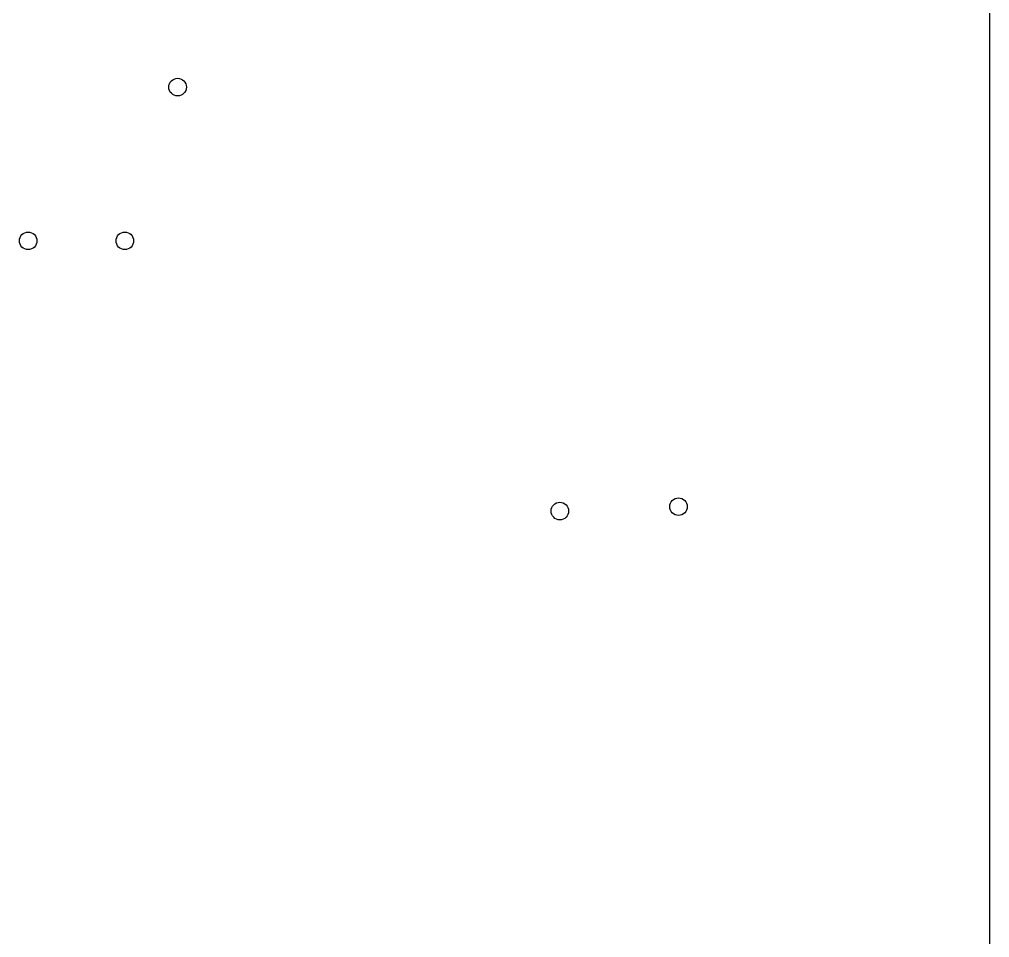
# Model space of a CAD drawing. Extents: x -0.18 to 2.18, y -0.18 to 2.58.
# Drawn here: x 1.307 to 2.176, y 0.931 to 1.754 of the extents above; entities that cross this region are included whole.
import ezdxf

# ---------------------------------------------------------------- set-up
doc = ezdxf.new("R2010")
doc.units = 0
doc.header["$MEASUREMENT"] = 0
doc.layers.add('BLACK', color=7, linetype='CONTINUOUS')

msp = doc.modelspace()

# ---------------------------------------------------------------- linework, layer by layer
at = {"layer": 'BLACK', "linetype": 'CONTINUOUS'}
msp.add_line((2.17636, 2.57246), (2.17636, -0.17246), dxfattribs=at)
at = {"layer": 'BLACK'}
for centre in [(1.44882, 1.69291), (1.31496, 1.55512), (1.40157, 1.55512), (1.89764, 1.31693), (1.79134, 1.31299)]:
    msp.add_circle(centre, 0.00787, dxfattribs=at)

doc.saveas('drawing.dxf')
